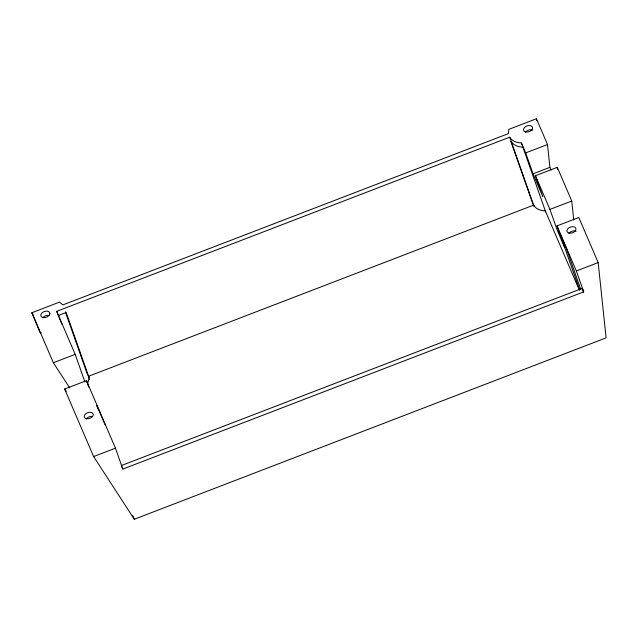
<?xml version="1.0" encoding="UTF-8"?>
<svg xmlns="http://www.w3.org/2000/svg" width="638" height="638" viewBox="0 0 638 638"><rect width="100%" height="100%" fill="white"/><g stroke="black" fill="none" stroke-linecap="round" stroke-linejoin="round"><path stroke-width="0.96" d="M87.645 383.613L89.065 378.438L88.602 376.245L533.607 205.149C535.936 209.168 540.912 210.747 545.338 210.915L579.336 290.123M551.08 170.075L549.9 167.339L547.5 144.531L536.43 118.748L508.821 129.362L508.422 133.597L62.923 304.884L59.509 302.109L31.9 312.724L40.17 332.749L41.374 332.853M60.092 319.949L56.726 311.352L509.674 137.202C512.011 141.229 516.987 142.808 521.413 142.968L525.68 152.921L533.041 173.823L542.834 196.624L535.465 175.721L557.285 167.331L571.744 201.018L573.745 220.03M58.202 315.539L66.153 312.476L88.969 377.289L87.215 373.876L65.387 311.886M525.68 152.921L547.5 144.531M533.041 173.823L549.9 167.339M32.921 314.335L31.9 312.724L53.361 362.719L75.172 354.329L84.918 381.995M64.653 389.028L86.465 380.639L115.454 448.171L122.815 469.074L583.714 291.869L576.353 270.967L557.006 225.884L578.818 217.494L598.173 262.577L606.1 337.853L134.291 519.252L93.634 456.561L64.653 389.028L66.232 391.469M535.465 175.721L549.932 209.408L571.744 201.018M93.634 456.561L115.454 448.171M576.353 270.967L598.173 262.577M583.714 291.869L582.207 288.36L121.308 465.573L122.815 469.074M522.881 147.147C518.463 146.987 513.486 145.408 511.15 141.389M53.361 362.719L69.725 387.96M559.231 231.817L566.289 248.27L580.819 289.532M564.367 246.794L557.293 230.31L549.932 209.408M532.467 202.685L533.974 206.194L509.674 137.202M56.726 311.352L75.172 354.329M60.849 321.712L61.99 324.359M105.39 425.474L96.84 405.561L98.164 409.309M132.752 515.671L134.291 519.252M582.207 288.36L583.507 292.052M557.006 225.884L579.703 289.955M521.413 142.968L545.705 211.96M510.966 141.636L532.132 201.744M86.465 380.639L88.746 387.099M89.121 378.015L89.432 379.482M557.285 167.331L557.484 169.23M536.43 118.748L536.622 120.566M525.576 132.194A4.681 3.046 -19.4 0 1 532.69 130.136M86.274 418.911A4.681 3.046 -19.4 0 1 92.438 416.542M568.984 233.317A4.681 3.046 -19.4 0 1 576.098 231.259M42.866 317.796A4.681 3.046 -19.4 0 1 49.038 315.419M49.86 313.513L49.716 314.359A4.681 3.046 -19.4 0 1 42.156 317.269L41.43 316.759A4.681 3.046 -19.4 0 1 44.126 311.599A4.681 3.046 -19.4 0 1 49.86 313.513M532.57 127.919L532.427 128.764A4.681 3.046 -19.4 0 1 524.867 131.667L524.141 131.165A4.681 3.046 -19.4 0 1 526.836 126.005A4.681 3.046 -19.4 0 1 532.57 127.919M86.505 418.703A4.681 3.046 -19.4 0 0 93.26 414.636A4.681 3.046 -19.4 0 0 86.441 413.257A4.681 3.046 -19.4 0 0 86.505 418.703M569.216 233.109A4.681 3.046 -19.4 0 0 575.978 229.042A4.681 3.046 -19.4 0 0 569.16 227.662A4.681 3.046 -19.4 0 0 569.216 233.109"/></g></svg>
